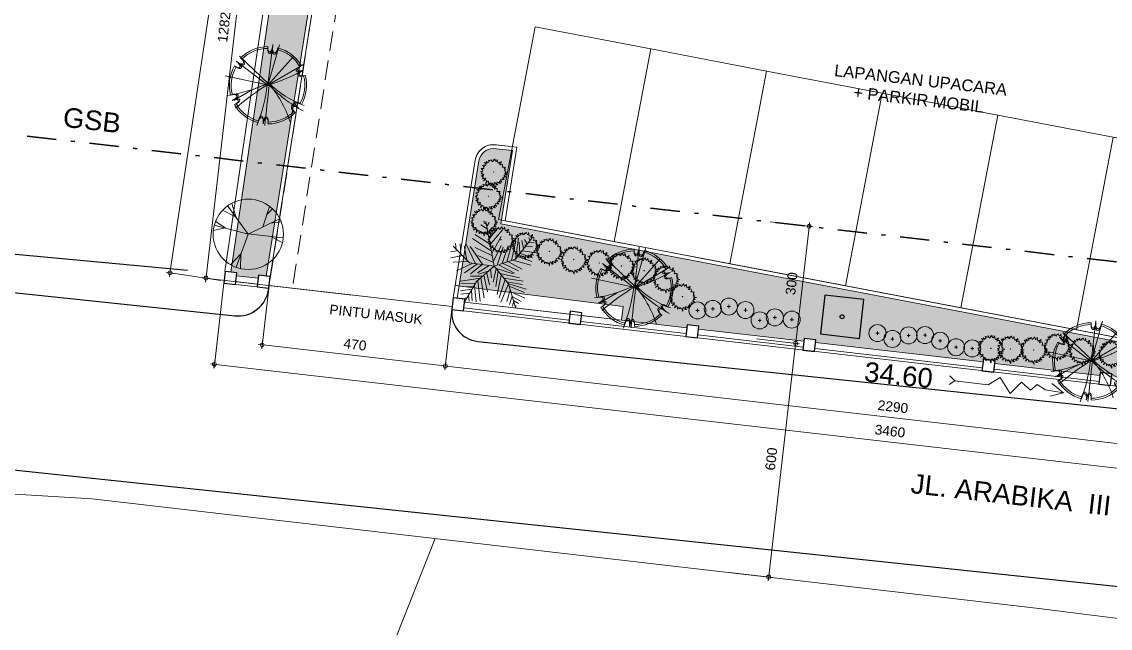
# Model space of a CAD drawing. Header units: millimetres. Extents: x -11 to 1625, y -267 to 195.
# Drawn here: x 1445.09 to 1472.83, y 111.53 to 126.99 of the extents above; entities that cross this region are included whole.
import ezdxf

# ---------------------------------------------------------------- set-up
doc = ezdxf.new("R2010")
doc.units = ezdxf.units.MM
doc.linetypes.add('DASHDOT', pattern=[1, 0.5, -0.25, 0, -0.25])
doc.linetypes.add('HIDDEN', pattern=[0.375, 0.25, -0.125])
for name, color, linetype, lineweight in [('batas jalan', 3, 'Continuous', 25), ('GSB', 1, 'DASHDOT', 35), ('KOLOM', 1, 'Continuous', 30), ('lan', 7, 'Continuous', 15), ('line', 11, 'Continuous', 5), ('not', 7, 'Continuous', 20), ('PAGAR', 4, 'Continuous', 18), ('POHON', 84, 'Continuous', 0), ('Trees', 62, 'Continuous', 18), ('u', 6, 'Continuous', 20)]:
    doc.layers.add(name, color=color, linetype=linetype, lineweight=lineweight)
doc.layers.add('REN.JALAN', color=6, linetype='Continuous')
doc.styles.add('ATTR', font='romans.shx', dxfattribs={"width": 0.8, "height": 1.735066})
doc.styles.get("Standard").update_dxf_attribs({"font": 'ARIALUNI.TTF'})
doc.dimstyles.new('SK100', dxfattribs={"dimtxt": 0.25, "dimasz": 0.1, "dimexe": 0.1, "dimexo": 0, "dimgap": 0.15, "dimtad": 1, "dimdec": 0, "dimlfac": 100, "dimzin": 12, "dimdsep": 46, "dimtxsty": 'Standard', "dimblk": 'BULAT', "dimcen": 0.1, "dimclrd": 256, "dimclre": 256, "dimclrt": 256, "dimadec": 0, "dimazin": 3, "dimtfac": 1, "dimtdec": 0, "dimtofl": 0, "dimtmove": 0, "dimatfit": 3, "dimldrblk": 'BULAT', "dimfxl": 0, "dimtolj": 1, "dimtzin": 0, "dimlwd": -1, "dimlwe": -1, "dimarcsym": 0})

# ---------------------------------------------------------------- blocks, each defined once
blk = doc.blocks.new('BULAT')
for p, q in [((-1, 0), (1, 0)), ((0, -1), (0, 1))]:
    blk.add_line(p, q)
blk.add_circle((0, 0), 0.5)
blk = doc.blocks.new('*D3380')
at = {"layer": 'Defpoints', "color": 0}
for p in [(1464.161, 121.892), (1463.816, 118.912), (1464.81, 118.797)]:
    blk.add_point(p, dxfattribs=at)
at = {"layer": 'u'}
for p, q in [((1464.161, 121.892), (1465.254, 121.766)), ((1465.143, 121.678), (1464.821, 118.896)), ((1463.816, 118.912), (1464.909, 118.786))]:
    blk.add_line(p, q, dxfattribs=at)
at = {"layer": 'u', "xscale": 0.1, "yscale": 0.1, "zscale": 0.1}
for p, rotation in [((1465.154, 121.777), 83.40635702926868), ((1464.81, 118.797), 263.4063570292687)]:
    blk.add_blockref('BULAT', p, dxfattribs=dict(at, rotation=rotation))
at = {"layer": 'u', "insert": (1464.706, 120.319), "char_height": 0.25, "attachment_point": 5, "rotation": 83.4064}
blk.add_mtext('\\A1;300', dxfattribs=at)
blk = doc.blocks.new('*D3381')
at = {"layer": 'Defpoints', "color": 0}
for p in [(1463.816, 118.912), (1463.127, 112.952), (1464.121, 112.837)]:
    blk.add_point(p, dxfattribs=at)
at = {"layer": 'u'}
for p, q in [((1463.816, 118.912), (1464.909, 118.786)), ((1464.798, 118.698), (1464.132, 112.936)), ((1463.127, 112.952), (1464.22, 112.825))]:
    blk.add_line(p, q, dxfattribs=at)
at = {"layer": 'u', "xscale": 0.1, "yscale": 0.1, "zscale": 0.1}
for p, rotation in [((1464.81, 118.797), 83.40635702926468), ((1464.121, 112.837), 263.4063570292647)]:
    blk.add_blockref('BULAT', p, dxfattribs=dict(at, rotation=rotation))
at = {"layer": 'u', "insert": (1464.189, 115.849), "char_height": 0.25, "attachment_point": 5, "rotation": 83.4064}
blk.add_mtext('\\A1;600', dxfattribs=at)
blk = doc.blocks.new('*D3384')
at = {"layer": 'Defpoints', "color": 0}
for p in [(1464.161, 121.892), (1463.816, 118.912), (1464.81, 118.797)]:
    blk.add_point(p, dxfattribs=at)
at = {"layer": 'u'}
for p, q in [((1464.161, 121.892), (1465.254, 121.766)), ((1465.143, 121.678), (1464.821, 118.896)), ((1463.816, 118.912), (1464.909, 118.786))]:
    blk.add_line(p, q, dxfattribs=at)
at = {"layer": 'u', "xscale": 0.1, "yscale": 0.1, "zscale": 0.1}
for p, rotation in [((1465.154, 121.777), 83.40635702926868), ((1464.81, 118.797), 263.4063570292687)]:
    blk.add_blockref('BULAT', p, dxfattribs=dict(at, rotation=rotation))
at = {"layer": 'u', "insert": (1464.706, 120.319), "char_height": 0.25, "attachment_point": 5, "rotation": 83.4064}
blk.add_mtext('\\A1;300', dxfattribs=at)
blk = doc.blocks.new('POH1')
for p, q in [((0.05, -0.21), (0.81, 6.36)), ((0.05, -0.21), (1.89, 6.3)), ((0.02, -0.21), (-5.08, 3.7)), ((0.13, 0.02), (-4.57, 4.49)), ((0.05, -0.21), (4.16, 4.43)), ((0.05, -0.21), (5.8, 3.13)), ((-0.06, -0.14), (-6.86, 1.32))]:
    blk.add_line(p, q)
for centre, radius, start, end in [((0.05, -0.21), 6.25, 90, 135.0227), ((0.05, -0.21), 5.96, 90, 135.0227), ((0.05, -0.21), 5.96, 82.7502, 83.2278), ((0.05, -0.21), 6.25, 82.7502, 83.2278), ((0.05, -0.21), 5.96, 30, 75.0227), ((0.05, -0.21), 6.25, 30, 75.0227), ((0.05, -0.21), 6.25, 142.7502, 143.2278), ((0.05, -0.21), 6.25, 150, 195.0227), ((0.05, -0.21), 5.96, 150, 195.0227), ((0.05, -0.21), 5.96, 142.7502, 143.2278), ((-7.08, 24.06), 25.29, 286.3556, 299.2634), ((0.05, -0.21), 5.96, 22.7502, 23.2278), ((0.05, -0.21), 6.25, 22.7502, 23.2278), ((-10.04, 21.28), 23.43, 278.8909, 295.051), ((5.31, -17.57), 18.35, 106.8033, 125.7765), ((-13.31, -11.55), 17.78, 17.8032, 41.5209), ((11.41, 11.39), 15.87, 224.9427, 249.6513), ((0.05, -0.21), 5.96, 330, 15.0227), ((0.05, -0.21), 6.25, 330, 15.0227), ((17.96, -30.23), 35.05, 120.5334, 131.3202), ((-25.72, 2.83), 25.82, 338.2739, 353.6202), ((297.19, -37.09), 299.21, 172.9262, 174.1748), ((17.56, 17.05), 24.47, 224.1559, 241.0585), ((0.05, -0.21), 6.25, 202.7502, 203.2278), ((0.05, -0.21), 5.96, 202.7502, 203.2278), ((0.05, -0.21), 6.25, 210, 255.0227), ((0.05, -0.21), 5.96, 210, 255.0227), ((0.05, -0.21), 5.96, 270, 315.0227), ((0.05, -0.21), 6.25, 270, 315.0227), ((0.05, -0.21), 5.96, 322.7502, 323.2278), ((0.05, -0.21), 6.25, 322.7502, 323.2278), ((0.05, -0.21), 6.25, 262.7502, 263.2278), ((0.05, -0.21), 5.96, 262.7502, 263.2278)]:
    blk.add_arc(centre, radius, start, end)
for centre, major_axis, ratio, start_param, end_param in [((0.41, 5.99), (-0.115, -0.809), 0.450725, 4.712389, 7.927948), ((0.39, 5.7), (-0.109, -0.771), 0.450725, 4.712389, 7.927948), ((1.19, 5.58), (-0.14, -0.794), 0.498328, 4.647864, 7.899063), ((1.24, 5.87), (-0.147, -0.833), 0.498328, 4.647864, 7.899063), ((-5.14, 3.21), (0.643, -0.504), 0.450725, 4.712389, 7.927948), ((-4.62, 3.86), (0.648, -0.544), 0.498328, 4.647864, 7.899063), ((-4.4, 3.67), (0.618, -0.518), 0.498328, 4.647864, 7.899063), ((-4.89, 3.05), (0.613, -0.48), 0.450725, 4.712389, 7.927948), ((5.34, 2.45), (-0.723, -0.291), 0.450725, 4.712389, 7.927948), ((5.6, 2.58), (-0.758, -0.305), 0.450725, 4.712389, 7.927948), ((5.63, 1.7), (-0.758, -0.276), 0.498328, 4.647864, 7.899063), ((5.9, 1.8), (-0.795, -0.29), 0.498328, 4.647864, 7.899063), ((-5.81, -2.21), (0.795, 0.29), 0.498328, 4.647864, 7.899063), ((-5.53, -2.11), (0.758, 0.276), 0.498328, 4.647864, 7.899063), ((-5.5, -2.99), (0.758, 0.305), 0.450725, 4.712389, 7.927948), ((-5.24, -2.86), (0.723, 0.291), 0.450725, 4.712389, 7.927948), ((4.49, -4.09), (-0.618, 0.518), 0.498328, 4.647864, 7.899063), ((4.99, -3.46), (-0.613, 0.48), 0.450725, 4.712389, 7.927948), ((5.23, -3.62), (-0.643, 0.504), 0.450725, 4.712389, 7.927948), ((-1.09, -5.99), (0.14, 0.794), 0.498328, 4.647864, 7.899063), ((4.71, -4.28), (-0.648, 0.544), 0.498328, 4.647864, 7.899063), ((-1.15, -6.28), (0.147, 0.833), 0.498328, 4.647864, 7.899063), ((-0.32, -6.4), (0.115, 0.809), 0.450725, 4.712389, 7.927948), ((-0.3, -6.11), (0.109, 0.771), 0.450725, 4.712389, 7.927948)]:
    blk.add_ellipse(centre, major_axis=major_axis, ratio=ratio, start_param=start_param, end_param=end_param)
blk.add_point((0.05, -0.21))
blk.add_point((0.05, -0.21))
blk = doc.blocks.new('Deciduous Tree 13 PV')
at = {"layer": 'POHON'}
for p, q in [((-0.271, 0.374), (-0.538, 0.509)), ((0.001, 0.001), (-0.438, 0.6)), ((-0.266, 0.38), (-0.347, 0.655)), ((0.311, 0.16), (0.454, 0.594)), ((0.401, 0.429), (0.511, 0.539)), ((-0.495, 0.136), (-0.695, 0.276)), ((0.001, 0.001), (0.664, 0.332)), ((0.473, 0.234), (0.697, 0.264)), ((-0.49, 0.136), (-0.748, 0.081)), ((0.001, 0.001), (-0.724, 0.197)), ((0, 0), (-0.261, -0.702)), ((0.001, 0.008), (0.74, -0.078)), ((0.478, -0.047), (0.721, -0.176)), ((-0.161, -0.414), (-0.376, -0.653)), ((-0.156, -0.414), (-0.166, -0.726))]:
    blk.add_line(p, q, dxfattribs=at)
blk.add_circle((0, 0), 0.75, dxfattribs=at)
at = {"layer": 'POHON', "style": 'ATTR', "width": 0.8, "flags": 9}
blk.add_attdef('ESTCODE', (0.001, 0.001), '', height=0.000003, rotation=180, dxfattribs=at)
blk = doc.blocks.new('*D3393')
at = {"layer": 'Defpoints', "color": 0}
for p in [(1451.389, 120.273), (1456.058, 119.733), (1455.882, 118.218)]:
    blk.add_point(p, dxfattribs=at)
at = {"layer": 'u'}
for p, q in [((1451.389, 120.273), (1451.202, 118.659)), ((1456.058, 119.733), (1455.871, 118.119)), ((1451.313, 118.747), (1455.783, 118.23))]:
    blk.add_line(p, q, dxfattribs=at)
at = {"layer": 'u', "xscale": 0.1, "yscale": 0.1, "zscale": 0.1}
for p, rotation in [((1451.213, 118.758), 173.4063570292654), ((1455.882, 118.218), 353.4063570292655)]:
    blk.add_blockref('BULAT', p, dxfattribs=dict(at, rotation=rotation))
at = {"layer": 'u', "insert": (1453.58, 118.764), "char_height": 0.25, "attachment_point": 5, "rotation": 353.4064}
blk.add_mtext('\\A1;470', dxfattribs=at)
blk = doc.blocks.new('*D3394')
at = {"layer": 'Defpoints', "color": 0}
for p in [(1456.058, 119.733), (1478.809, 117.103), (1478.634, 115.589)]:
    blk.add_point(p, dxfattribs=at)
at = {"layer": 'u'}
for p, q in [((1456.058, 119.733), (1455.871, 118.119)), ((1455.982, 118.207), (1478.534, 115.6)), ((1478.809, 117.103), (1478.622, 115.489))]:
    blk.add_line(p, q, dxfattribs=at)
at = {"layer": 'u', "xscale": 0.1, "yscale": 0.1, "zscale": 0.1}
for p, rotation in [((1455.882, 118.218), 173.4063570292611), ((1478.634, 115.589), 353.4063570292611)]:
    blk.add_blockref('BULAT', p, dxfattribs=dict(at, rotation=rotation))
at = {"layer": 'u', "insert": (1467.29, 117.179), "char_height": 0.25, "attachment_point": 5, "rotation": 353.4064}
blk.add_mtext('\\A1;2290', dxfattribs=at)
blk = doc.blocks.new('*D3388')
at = {"layer": 'Defpoints', "color": 0}
for p in [(1450.235, 120.328), (1484.608, 116.362), (1484.37, 114.298)]:
    blk.add_point(p, dxfattribs=at)
at = {"layer": 'u'}
for p, q in [((1450.235, 120.328), (1449.986, 118.164)), ((1450.097, 118.252), (1484.27, 114.31)), ((1484.608, 116.362), (1484.358, 114.199))]:
    blk.add_line(p, q, dxfattribs=at)
at = {"layer": 'u', "xscale": 0.1, "yscale": 0.1, "zscale": 0.1}
for p, rotation in [((1449.997, 118.264), 173.4190750474977), ((1484.37, 114.298), 353.4190750474976)]:
    blk.add_blockref('BULAT', p, dxfattribs=dict(at, rotation=rotation))
at = {"layer": 'u', "insert": (1467.215, 116.557), "char_height": 0.25, "attachment_point": 5, "rotation": 353.4191}
blk.add_mtext('\\A1;3460', dxfattribs=at)
blk = doc.blocks.new('*D3378')
at = {"layer": 'Defpoints', "color": 0}
for p in [(1453.222, 149.671), (1454.521, 149.477), (1450.163, 120.399)]:
    blk.add_point(p, dxfattribs=at)
at = {"layer": 'u'}
for p, q in [((1448.879, 120.693), (1453.207, 149.572)), ((1454.521, 149.477), (1453.123, 149.686)), ((1450.163, 120.399), (1448.765, 120.609))]:
    blk.add_line(p, q, dxfattribs=at)
at = {"layer": 'u', "xscale": 0.1, "yscale": 0.1, "zscale": 0.1}
for p, rotation in [((1453.222, 149.671), 81.47708135882777), ((1448.864, 120.594), 261.4770813588278)]:
    blk.add_blockref('BULAT', p, dxfattribs=dict(at, rotation=rotation))
at = {"layer": 'u', "insert": (1450.768, 135.174), "char_height": 0.25, "attachment_point": 5, "rotation": 81.4771}
blk.add_mtext('\\A1;2940', dxfattribs=at)
blk = doc.blocks.new('*D3392')
at = {"layer": 'Defpoints', "color": 0}
for p in [(1454.979, 132.761), (1449.783, 120.459), (1453.507, 120.028)]:
    blk.add_point(p, dxfattribs=at)
at = {"layer": 'u'}
for p, q in [((1454.979, 132.761), (1451.155, 133.203)), ((1451.243, 133.092), (1449.794, 120.558)), ((1453.507, 120.028), (1449.683, 120.47))]:
    blk.add_line(p, q, dxfattribs=at)
at = {"layer": 'u', "xscale": 0.1, "yscale": 0.1, "zscale": 0.1}
for p, rotation in [((1451.255, 133.192), 83.40635702926588), ((1449.783, 120.459), 263.4063570292658)]:
    blk.add_blockref('BULAT', p, dxfattribs=dict(at, rotation=rotation))
at = {"layer": 'u', "insert": (1450.243, 126.857), "char_height": 0.25, "attachment_point": 5, "rotation": 83.4064}
blk.add_mtext('\\A1;1282', dxfattribs=at)
blk = doc.blocks.new('pohon6')
for points in [[(0, 0.266), (-0.013, 0.247), (-0.018, 0.232), (-0.023, 0.211), (-0.027, 0.202), (-0.049, 0.223), (-0.082, 0.23), (-0.092, 0.208), (-0.089, 0.191), (-0.091, 0.174), (-0.114, 0.189), (-0.122, 0.217), (-0.146, 0.23), (-0.134, 0.208), (-0.137, 0.189), (-0.132, 0.168), (-0.147, 0.155), (-0.179, 0.161), (-0.216, 0.168), (-0.206, 0.161), (-0.186, 0.14), (-0.186, 0.125), (-0.204, 0.12), (-0.245, 0.12), (-0.22, 0.097), (-0.24, 0.092), (-0.203, 0.064), (-0.226, 0.049), (-0.263, 0.049), (-0.245, 0.039), (-0.236, 0.024), (-0.251, 0.015), (-0.266, -0.006), (-0.268, -0.021), (-0.26, -0.015), (-0.24, -0.006), (-0.226, -0.019), (-0.233, -0.045), (-0.26, -0.067), (-0.216, -0.058), (-0.256, -0.107), (-0.213, -0.092), (-0.191, -0.099), (-0.189, -0.114), (-0.208, -0.138), (-0.189, -0.133), (-0.213, -0.174), (-0.169, -0.14), (-0.179, -0.159), (-0.142, -0.163), (-0.147, -0.191), (-0.156, -0.217), (-0.126, -0.198), (-0.104, -0.204), (-0.097, -0.228), (-0.096, -0.254), (-0.084, -0.23), (-0.069, -0.228), (-0.055, -0.258), (-0.049, -0.241), (-0.03, -0.217), (-0.03, -0.234), (-0.022, -0.213), (-0.008, -0.271), (-0.005, -0.226), (0.02, -0.26), (0.023, -0.239), (0.044, -0.249), (0.054, -0.266), (0.057, -0.211), (0.065, -0.196), (0.077, -0.208), (0.085, -0.232), (0.101, -0.266), (0.096, -0.217), (0.104, -0.204), (0.131, -0.211), (0.154, -0.23), (0.163, -0.236), (0.146, -0.204), (0.141, -0.183), (0.154, -0.172), (0.193, -0.178), (0.21, -0.185), (0.189, -0.159), (0.189, -0.148), (0.204, -0.138), (0.221, -0.144), (0.206, -0.116), (0.245, -0.099), (0.266, -0.101), (0.292, -0.097), (0.263, -0.088), (0.238, -0.08), (0.228, -0.069), (0.218, -0.054), (0.226, -0.045), (0.255, -0.043), (0.278, -0.032), (0.283, -0.013)], [(0.285, -0.013), (0.261, -0.024), (0.248, -0.019), (0.228, -0.011), (0.23, 0.004), (0.243, 0.017), (0.263, 0.026), (0.277, 0.049), (0.256, 0.045), (0.24, 0.045), (0.225, 0.049), (0.236, 0.069), (0.255, 0.08), (0.266, 0.086), (0.246, 0.086), (0.225, 0.077), (0.204, 0.084), (0.203, 0.099), (0.218, 0.12), (0.23, 0.153), (0.218, 0.148), (0.194, 0.133), (0.181, 0.142), (0.183, 0.165), (0.193, 0.187), (0.189, 0.206), (0.176, 0.193), (0.159, 0.178), (0.147, 0.185), (0.149, 0.202), (0.156, 0.232), (0.137, 0.217), (0.117, 0.206), (0.124, 0.223), (0.126, 0.269), (0.109, 0.239), (0.082, 0.223), (0.079, 0.254), (0.057, 0.223), (0.032, 0.254), (0.023, 0.234), (0, 0.266)]]:
    blk.add_lwpolyline(points)
blk.add_lwpolyline([(0.002, 0.009), (0, 0), (0.008, 0.002), (0.01, 0.006)], close=True)
blk = doc.blocks.new('PUCUK MERAH')
at = {"layer": 'Trees', "color": 3}
for points in [[(0, 0), (0.149, 0), (-0.137, 0)], [(0, 0.134), (0, -0.134)]]:
    blk.add_lwpolyline(points, dxfattribs=at)
blk.add_circle((0.006, 0), 0.725, dxfattribs=at)
blk = doc.blocks.new('Tree Palm')
at = {"layer": 'POHON'}
for p, q in [((-0.10186, 0.5364), (-0.13084, 0.55962)), ((0, 0), (-0.105, 0.57)), ((-0.09099, 0.51782), (-0.06563, 0.55962)), ((-0.07288, 0.39707), (-0.21778, 0.46673)), ((-0.08737, 0.47138), (-0.17069, 0.52711)), ((-0.0765, 0.43423), (-0.02578, 0.4946)), ((-0.05839, 0.35992), (0.04667, 0.48067)), ((-0.05114, 0.27632), (0.10463, 0.46673)), ((-0.48585, 0.21131), (-0.49309, 0.29026)), ((-0.43513, 0.28561), (-0.42427, 0.15558)), ((-0.35544, 0.28097), (-0.24314, 0.03947)), ((-0.03665, 0.19273), (-0.27574, 0.35527)), ((-0.05114, 0.28097), (-0.24676, 0.40636)), ((-0.02941, 0.16486), (0.08652, 0.3785)), ((0.16259, 0.05805), (0.23142, 0.31348)), ((0.22055, 0.07198), (0.27489, 0.32277)), ((0.27, 0.09), (0.48, 0.36)), ((0.27127, 0.09056), (0.31112, 0.35992)), ((0.31836, 0.30883), (0.32561, 0.16486)), ((0.35096, 0.32741), (0.3727, 0.22524)), ((0.38719, 0.34134), (0.41979, 0.28561)), ((0.43791, 0.29954), (0.51036, 0.30883)), ((0.44153, 0.36456), (0.45239, 0.32741)), ((-0.47498, 0.19737), (-0.5583, 0.18344)), ((-0.315, 0.045), (-0.525, 0.255)), ((-0.38442, 0.26239), (-0.34819, 0.07663)), ((-0.14533, 0.0209), (-0.30834, 0.2531)), ((-0.24314, 0.23917), (-0.02941, 0.137)), ((-0.01129, 0.06734), (0.09014, 0.26704)), ((0.03942, 0.01625), (0.11187, 0.24381)), ((0.10101, 0.03483), (0.17708, 0.26239)), ((0.33285, 0.16486), (0.48862, 0.10913)), ((0.36183, 0.19737), (0.48137, 0.1788)), ((0.4053, 0.25775), (0.48862, 0.24846)), ((-0.40615, 0.137), (-0.55105, 0.10913)), ((-0.3337, 0.06269), (-0.52207, 0.0534)), ((-0.28299, 0.03483), (-0.4786, -0.05805)), ((-0.21416, 0.03018), (-0.38079, -0.08128)), ((0, 0), (-0.315, 0.045)), ((-0.15982, 0.0209), (-0.3011, -0.09521)), ((0, 0), (-0.225, -0.195)), ((-0.06563, 0.01161), (-0.21416, -0.08128)), ((-0.20691, 0.137), (-0.01129, 0.04876)), ((0, 0), (0.27, 0.09)), ((0, 0), (0.18, -0.225)), ((0.06478, 0.01625), (0.2604, -0.08592)), ((0.11187, 0.03483), (0.30749, -0.05805)), ((0.1807, 0.05805), (0.35096, -0.03483)), ((0.24229, 0.07663), (0.46688, 0.01625)), ((0.29662, 0.12307), (0.48137, 0.06269)), ((-0.15257, -0.12772), (-0.3011, -0.12772)), ((-0.06563, -0.05805), (-0.19967, -0.09985)), ((-0.13446, -0.11378), (-0.08737, -0.32741)), ((-0.09461, -0.08592), (-0.06201, -0.23453)), ((-0.04752, -0.03483), (-0.03665, -0.14629)), ((0.02493, -0.03019), (-0.01491, -0.20202)), ((0.01769, -0.02555), (0.24229, -0.09521)), ((0.05029, -0.0627), (0.02131, -0.25775)), ((0.09014, -0.11378), (0.0358, -0.35992)), ((0.07565, -0.09056), (0.32198, -0.14629)), ((-0.17431, -0.15094), (-0.42789, -0.18809)), ((-0.24314, -0.21596), (-0.42427, -0.2206)), ((-0.26849, -0.2624), (-0.40253, -0.25775)), ((-0.225, -0.195), (-0.375, -0.45)), ((-0.25038, -0.23918), (-0.22865, -0.45281)), ((-0.20691, -0.18345), (-0.17793, -0.44352)), ((-0.17069, -0.15094), (-0.12721, -0.40172)), ((0.14085, -0.16951), (0.06478, -0.40172)), ((0.1807, -0.22524), (0.08289, -0.45745)), ((0.12274, -0.15094), (0.36907, -0.18809)), ((0.16259, -0.19738), (0.36183, -0.22989)), ((0.18, -0.225), (0.27, -0.525)), ((0.18433, -0.22524), (0.4053, -0.29026)), ((0.19157, -0.25311), (0.38719, -0.33206)), ((-0.28299, -0.29026), (-0.42789, -0.31348)), ((-0.30834, -0.34135), (-0.42427, -0.35528)), ((-0.34457, -0.39708), (-0.40978, -0.42494)), ((-0.32646, -0.36921), (-0.31921, -0.44352)), ((-0.29023, -0.30884), (-0.27936, -0.43887)), ((0.20244, -0.30419), (0.15897, -0.44816)), ((0.2278, -0.3785), (0.19519, -0.48532)), ((0.21331, -0.32741), (0.39081, -0.40636)), ((0.2278, -0.38314), (0.34372, -0.44816)), ((0.24591, -0.45745), (0.23142, -0.50854)), ((0.24591, -0.43423), (0.30749, -0.47603)), ((0.26764, -0.49925), (0.28213, -0.50854))]:
    blk.add_line(p, q, dxfattribs=at)
at = {"layer": 'POHON', "style": 'ATTR', "width": 0.8, "flags": 9}
blk.add_attdef('ESTCODE', (0, 0), '', height=0.00000274, dxfattribs=at)

msp = doc.modelspace()

# ---------------------------------------------------------------- hatches: boundary and pattern name
at = {"layer": 'POHON'}
h = msp.add_hatch(dxfattribs=at)
h.set_pattern_fill('GRASS', color=91, scale=0.01, style=0)
h.set_pattern_definition([(90, (1450.41415, 116.6156), (-0.179605, 0.179605), [0.047625, -0.311585]), (45, (1450.41415, 116.6156), (-0.1796051, 0.1796051), [0.047625, -0.206375]), (135, (1450.41415, 116.6156), (-0.1796051, -0.1796051), [0.047625, -0.206375])])
h.paths.add_polyline_path([(1479.3075624, 127.2036166), (1485.3701757, 126.0466375), (1483.6009731, 116.7759511), (1483.8014868, 116.7527734), (1483.7928748, 116.6782695), (1484.3350637, 116.615597), (1484.3442285, 116.6948837), (1484.5140305, 116.675256), (1489.5792637, 143.5927092), (1489.4249642, 143.6225367), (1489.4377476, 143.6886657), (1486.6494427, 144.1397875), (1486.6374642, 144.0657502), (1486.3413152, 144.1136644), (1486.3532937, 144.1877016), (1483.6879527, 144.618929), (1483.6759741, 144.5448918), (1483.3798251, 144.5928059), (1483.3918037, 144.6668432), (1480.7264626, 145.0980706), (1480.7144841, 145.0240333), (1480.4183351, 145.0719475), (1480.4303136, 145.1459847), (1477.7649725, 145.5772121), (1477.752994, 145.5031749), (1477.456845, 145.551089), (1477.4688235, 145.6251263), (1474.8034825, 146.0563537), (1474.7915039, 145.9823164), (1474.4953549, 146.0302306), (1474.5073335, 146.1042678), (1471.8419924, 146.5354952), (1471.8300139, 146.4614579), (1471.5338649, 146.5093721), (1471.5458434, 146.5834094), (1468.8805024, 147.0146367), (1468.8685238, 146.9405995), (1468.5723748, 146.9885136), (1468.5843534, 147.0625509), (1465.9190123, 147.4937783), (1465.9070338, 147.419741), (1465.6108848, 147.4676552), (1465.6228633, 147.5416924), (1462.9575222, 147.9729198), (1462.9455437, 147.8988826), (1462.6493947, 147.9467967), (1462.6613732, 148.020834), (1459.9960322, 148.4520614), (1459.9840536, 148.3780241), (1459.6879046, 148.4259383), (1459.6998832, 148.4999755), (1457.0345421, 148.9312029), (1457.0225636, 148.8571657), (1456.7264146, 148.9050798), (1456.7383931, 148.9791171), (1454.795185, 149.2935101), (1454.7827846, 149.2168655), (1454.637778, 149.2403262), (1450.4141456, 120.609181), (1450.5678353, 120.5914358), (1450.5595502, 120.5197597), (1451.1078029, 120.4563864), (1451.1164149, 120.5308903), (1451.315092, 120.5079249), (1453.0343351, 131.297867), (1453.1235619, 131.2848192), (1455.4052956, 145.6041659), (1481.5751362, 141.4341008)])
h.paths.add_polyline_path([(1467.0156648, 146.2856376), (1466.7009429, 144.3105553), (1469.6635664, 143.8384724), (1469.9782883, 145.8135547)], flags=16)
h.paths.add_polyline_path([(1474.915994, 145.02675), (1474.6012721, 143.0516677), (1477.5638956, 142.5795849), (1477.8786175, 144.5546672)], flags=16)
h.paths.add_polyline_path([(1479.5906737, 128.9613199), (1479.3117518, 127.2109051), (1482.2743752, 126.7388223), (1482.5543458, 128.4958174)], flags=16)
h = msp.add_hatch(dxfattribs=at)
h.set_pattern_fill('GRASS', color=91, scale=0.01, style=0)
h.set_pattern_definition([(90, (1456.18067, 117.28685), (-0.179605, 0.179605), [0.047625, -0.311585]), (45, (1456.18067, 117.28685), (-0.179605, 0.179605), [0.047625, -0.206375]), (135, (1456.18067, 117.28685), (-0.179605, -0.179605), [0.047625, -0.206375])])
h.paths.add_polyline_path([(1457.296929, 121.8400242), (1457.59484, 123.7096069), (1457.1007832, 123.7641518, 0.3647763378), (1456.7393283, 123.4514393), (1456.2301291, 120.2558869), (1460.4126644, 119.7373589), (1460.3719953, 119.3855244), (1462.0350435, 119.1932901), (1462.0436555, 119.267794), (1462.3416712, 119.2333459), (1462.3330592, 119.158842), (1465.0152001, 118.8488093), (1465.0238121, 118.9233132), (1465.3218277, 118.8888651), (1465.3132157, 118.8143612), (1469.5847734, 118.3206054), (1469.5933854, 118.3951093), (1469.8914011, 118.3606612), (1469.8827891, 118.2861573), (1472.5649299, 117.9761246), (1472.573542, 118.0506285), (1472.8715576, 118.0161804), (1472.8629456, 117.9416765), (1474.0733924, 117.8017591), (1474.1227547, 118.2287999), (1478.4067297, 117.7336088), (1478.7907875, 117.6892149), (1479.2678399, 120.817761, 0.4248675146), (1478.9435472, 121.2424061), (1478.5851521, 121.2838335), (1477.9395069, 117.9006287)])

# ---------------------------------------------------------------- linework, layer by layer
at = {"layer": 'batas jalan'}
for p, q in [((1433.4904549, 121.2901329), (1450.5145119, 119.4979004)), ((1451.3790658, 120.1904965), (1451.3799825, 120.1984266)), ((1456.7068497, 118.8459929), (1478.2438848, 116.5786499)), ((1456.7068497, 118.8459929), (1478.2438848, 116.5786499)), ((1425.1001376, 117.6485676), (1478.9781261, 111.9764833))]:
    msp.add_line(p, q, dxfattribs=at)
for centre, radius, start, end in [((1450.5969437, 120.2809032), 0.78733, 263.99023981, 353.40635703), ((1456.7842627, 119.581323), 0.7393937, 173.99027013, 263.99023981)]:
    msp.add_arc(centre, radius, start, end, dxfattribs=at)
at = {"layer": 'GSB', "ltscale": 1.5}
msp.add_line((1492.0571915, 118.6674608), (1445.2277307, 124.080549), dxfattribs=at)
at = {"layer": 'KOLOM'}
for p, q in [((1465.5544279, 120.0277249), (1465.439601, 119.0343393)), ((1465.5544279, 120.0277249), (1465.439601, 119.0343393)), ((1466.5478134, 119.9128979), (1465.5544279, 120.0277249)), ((1466.5478134, 119.9128979), (1465.5544279, 120.0277249)), ((1466.4329865, 118.9195124), (1466.5478134, 119.9128979)), ((1466.4329865, 118.9195124), (1466.5478134, 119.9128979)), ((1465.439601, 119.0343393), (1466.4329865, 118.9195124)), ((1465.439601, 119.0343393), (1466.4329865, 118.9195124))]:
    msp.add_line(p, q, dxfattribs=at)
for points in [[(1450.2353716, 120.3278682), (1450.5333873, 120.2934202), (1450.5678353, 120.5914358), (1450.2698197, 120.6258839)], [(1451.0819668, 120.2328746), (1451.3799825, 120.1984266), (1451.4144306, 120.4964422), (1451.1164149, 120.5308903)], [(1456.0488944, 119.65874), (1456.34691, 119.6242919), (1456.3813581, 119.9223075), (1456.0833425, 119.9567556)], [(1459.0290509, 119.3142592), (1459.3270666, 119.2798111), (1459.3615147, 119.5778267), (1459.063499, 119.6122748)], [(1459.0290509, 119.3142592), (1459.3270666, 119.2798111), (1459.3615147, 119.5778267), (1459.063499, 119.6122748)], [(1462.0092075, 118.9697784), (1462.3072231, 118.9353303), (1462.3416712, 119.2333459), (1462.0436555, 119.267794)], [(1462.0092075, 118.9697784), (1462.3072231, 118.9353303), (1462.3416712, 119.2333459), (1462.0436555, 119.267794)], [(1464.989364, 118.6252976), (1465.2873796, 118.5908495), (1465.3218277, 118.8888651), (1465.0238121, 118.9233132)], [(1464.989364, 118.6252976), (1465.2873796, 118.5908495), (1465.3218277, 118.8888651), (1465.0238121, 118.9233132)], [(1469.5589374, 118.0970937), (1469.856953, 118.0626456), (1469.8914011, 118.3606612), (1469.5933854, 118.3951093)], [(1469.5589374, 118.0970937), (1469.856953, 118.0626456), (1469.8914011, 118.3606612), (1469.5933854, 118.3951093)], [(1472.5390939, 117.7526129), (1472.8371095, 117.7181648), (1472.8715576, 118.0161804), (1472.573542, 118.0506285)], [(1472.5390939, 117.7526129), (1472.8371095, 117.7181648), (1472.8715576, 118.0161804), (1472.573542, 118.0506285)]]:
    msp.add_lwpolyline(points, close=True, dxfattribs=at)
msp.add_circle((1465.9937072, 119.4736186), 0.05, dxfattribs=at)
msp.add_circle((1465.9937072, 119.4736186), 0.05, dxfattribs=at)
at = {"layer": 'lan', "linetype": 'HIDDEN', "ltscale": 2}
for p, q in [((1453.1235619, 131.2848192), (1451.3885945, 120.2729305)), ((1453.7162507, 131.1914387), (1451.9812834, 120.17955))]:
    msp.add_line(p, q, dxfattribs=at)
at = {"layer": 'lan'}
for p, q in [((1450.5333873, 120.2934202), (1451.0819668, 120.2328746)), ((1456.34691, 119.6242919), (1478.5020955, 117.0633405)), ((1456.34691, 119.6242919), (1478.5020955, 117.0633405))]:
    msp.add_line(p, q, dxfattribs=at)
at = {"layer": 'line'}
for p, q in [((1468.7412189, 117.9704381), (1468.8703574, 117.8432937)), ((1468.7412189, 117.9704381), (1468.8703574, 117.8432937)), ((1469.716266, 117.740126), (1470.0256281, 117.9214621)), ((1469.716266, 117.740126), (1470.0256281, 117.9214621)), ((1470.0256281, 117.9214621), (1470.2800883, 117.5194686)), ((1470.0256281, 117.9214621), (1470.2800883, 117.5194686)), ((1468.8703574, 117.8432937), (1468.7218966, 117.7430371)), ((1468.8703574, 117.8432937), (1468.7218966, 117.7430371)), ((1468.8703574, 117.8432937), (1469.716266, 117.740126)), ((1468.8703574, 117.8432937), (1469.716266, 117.740126)), ((1470.2800883, 117.5194686), (1470.5674966, 117.809006)), ((1470.2800883, 117.5194686), (1470.5674966, 117.809006)), ((1470.5674966, 117.809006), (1470.797998, 117.5994433)), ((1470.5674966, 117.809006), (1470.797998, 117.5994433)), ((1470.797998, 117.5994433), (1470.9624123, 117.7505913)), ((1470.797998, 117.5994433), (1470.9624123, 117.7505913)), ((1470.797998, 117.5994433), (1470.9624123, 117.7505913)), ((1470.797998, 117.5994433), (1470.9624123, 117.7505913)), ((1470.9624123, 117.7505913), (1471.1742769, 117.6104131)), ((1470.9624123, 117.7505913), (1471.1742769, 117.6104131)), ((1470.9624123, 117.7505913), (1471.1742769, 117.6104131)), ((1470.9624123, 117.7505913), (1471.1742769, 117.6104131)), ((1471.3383826, 117.7755257), (1471.6323921, 117.5381245)), ((1471.3383826, 117.7755257), (1471.6323921, 117.5381245)), ((1471.3383826, 117.7755257), (1471.6323921, 117.5381245)), ((1471.3383826, 117.7755257), (1471.6323921, 117.5381245)), ((1471.1742769, 117.6104131), (1471.6323921, 117.5381245)), ((1471.1742769, 117.6104131), (1471.6323921, 117.5381245)), ((1471.1742769, 117.6104131), (1471.6323921, 117.5381245)), ((1471.1742769, 117.6104131), (1471.6323921, 117.5381245)), ((1471.6323921, 117.5381245), (1471.3005774, 117.4492522)), ((1471.6323921, 117.5381245), (1471.3005774, 117.4492522)), ((1471.6323921, 117.5381245), (1471.3005774, 117.4492522)), ((1471.6323921, 117.5381245), (1471.3005774, 117.4492522)), ((1446.8775261, 114.8299199), (1428.1692556, 115.9906567)), ((1470.9367397, 112.048879), (1446.8775261, 114.8299199)), ((1455.6224803, 113.8190774), (1446.9529573, 92)), ((1524.714162, 105.1357971), (1470.9367397, 112.048879))]:
    msp.add_line(p, q, dxfattribs=at)
at = {"layer": 'PAGAR'}
for p, q in [((1454.4772188, 149.179752), (1450.2651377, 120.6264051)), ((1454.6253599, 149.1561462), (1450.4141456, 120.609181)), ((1451.1078029, 120.4563864), (1450.5595502, 120.5197597)), ((1451.0905788, 120.3073785), (1450.5421238, 120.3690011)), ((1456.0575064, 119.7332439), (1451.3885945, 120.2729305)), ((1459.054887, 119.5377709), (1456.3727461, 119.8478036)), ((1459.054887, 119.5377709), (1456.3727461, 119.8478036)), ((1459.0376629, 119.3887631), (1456.3555221, 119.6987958)), ((1459.0376629, 119.3887631), (1456.3555221, 119.6987958)), ((1462.0178195, 119.0442823), (1459.3356786, 119.354315)), ((1462.0178195, 119.0442823), (1459.3356786, 119.354315)), ((1462.0350435, 119.1932901), (1459.3529026, 119.5033228)), ((1462.0350435, 119.1932901), (1459.3529026, 119.5033228)), ((1464.997976, 118.6998015), (1462.3158351, 119.0098342)), ((1464.997976, 118.6998015), (1462.3158351, 119.0098342)), ((1465.0152001, 118.8488093), (1462.3330592, 119.158842)), ((1465.0152001, 118.8488093), (1462.3330592, 119.158842)), ((1469.5847734, 118.3206054), (1465.3132157, 118.8143612)), ((1469.5847734, 118.3206054), (1465.3132157, 118.8143612)), ((1469.5675494, 118.1715976), (1465.2959917, 118.6653534)), ((1469.5675494, 118.1715976), (1465.2959917, 118.6653534)), ((1472.5649299, 117.9761246), (1469.8827891, 118.2861573)), ((1472.5649299, 117.9761246), (1469.8827891, 118.2861573)), ((1472.5477059, 117.8271168), (1469.865565, 118.1371495)), ((1472.5477059, 117.8271168), (1469.865565, 118.1371495))]:
    msp.add_line(p, q, dxfattribs=at)
msp.add_lwpolyline([(1453.1235436, 131.284707), (1451.4144306, 120.4964422), (1451.315092, 120.5079249), (1453.0343351, 131.297867), (1453.1235436, 131.284707)], dxfattribs=at)
msp.add_lwpolyline([(1456.0833425, 119.9567556), (1456.6426616, 123.4668427, -0.3686530558), (1457.1058562, 123.8620727), (1457.7076688, 123.7956314), (1457.4085356, 121.9183782), (1477.8617051, 118.015129), (1478.5060491, 121.3915152), (1478.9547872, 121.3396448, -0.4248675146), (1479.3646077, 120.8030055), (1478.8345593, 117.326908)], format="xyb", dxfattribs=at)
at = {"layer": 'REN.JALAN'}
msp.add_lwpolyline([(1449.3090358, 120.6488689), (1442.4554317, 121.2936482)], dxfattribs=at)
at = {"layer": 'u'}
for points in [[(1454.5210028, 149.47656), (1450.2651377, 120.6264051)], [(1456.0833425, 119.9567556), (1456.3813581, 119.9223075), (1456.3727461, 119.8478036), (1460.3719953, 119.3855244), (1460.4126644, 119.7373589), (1456.1329281, 120.2679374), (1456.0833425, 119.9567556)], [(1456.1329281, 120.2679374), (1460.4126644, 119.7373589)], [(1472.8715576, 118.0161804), (1472.573542, 118.0506285), (1472.5649299, 117.9761246), (1469.8827891, 118.2861573), (1469.8914011, 118.3606612), (1469.5933854, 118.3951093), (1469.5847734, 118.3206054), (1465.3132157, 118.8143612), (1465.3218277, 118.8888651), (1465.0238121, 118.9233132), (1465.0152001, 118.8488093), (1462.3330592, 119.158842), (1462.3416712, 119.2333459), (1462.0436555, 119.267794), (1462.0350435, 119.1932901), (1459.3529026, 119.5033228), (1459.3615147, 119.5778267), (1459.063499, 119.6122748), (1459.054887, 119.5377709), (1456.3727461, 119.8478036), (1456.3813134, 119.9223127), (1456.0833425, 119.9567556)]]:
    msp.add_lwpolyline(points, dxfattribs=at)
for points in [[(1457.2378206, 121.9509572), (1460.1846399, 121.388591), (1461.1219168, 126.2999566), (1458.1750975, 126.8623228)], [(1460.1827145, 121.3889585), (1463.1295338, 120.8265923), (1464.0668107, 125.7379579), (1461.1199914, 126.3003241)], [(1463.1295338, 120.8265923), (1466.0763532, 120.2642262), (1467.0136301, 125.1755918), (1464.0668107, 125.7379579)], [(1466.0763532, 120.2642262), (1469.0231725, 119.70186), (1469.9604495, 124.6132256), (1467.0136301, 125.1755918)], [(1469.0212471, 119.7022275), (1471.9680664, 119.1398613), (1472.9053433, 124.0512269), (1469.958524, 124.613593)], [(1471.9680664, 119.1398613), (1474.9148858, 118.5774952), (1475.8521627, 123.4888607), (1472.9053433, 124.0512269)]]:
    msp.add_lwpolyline(points, close=True, dxfattribs=at)
for points in [[(1456.0833425, 119.9567556), (1456.6426616, 123.4668427, -0.4016928095), (1457.1597144, 123.8589703), (1457.7076688, 123.7956314), (1457.4085356, 121.9183782), (1477.8617051, 118.015129)], [(1477.9395069, 117.9006287), (1457.296929, 121.8400242), (1457.59484, 123.7096069), (1457.1007832, 123.7641518, 0.3647763378), (1456.7393283, 123.4514393), (1456.1806709, 119.9455052), (1456.3813134, 119.9223127), (1456.3727461, 119.8478036), (1459.054887, 119.5377709), (1459.063499, 119.6122748), (1459.3615147, 119.5778267), (1459.3529026, 119.5033228), (1462.0350435, 119.1932901), (1462.0436555, 119.267794), (1462.3416712, 119.2333459), (1462.3330592, 119.158842), (1465.0152001, 118.8488093), (1465.0238121, 118.9233132), (1465.3218277, 118.8888651), (1465.3132157, 118.8143612), (1469.5847734, 118.3206054), (1469.5933854, 118.3951093), (1469.8914011, 118.3606612), (1469.8827891, 118.2861573), (1472.5649299, 117.9761246), (1472.573542, 118.0506285), (1472.8715576, 118.0161804)]]:
    msp.add_lwpolyline(points, format="xyb", dxfattribs=at)

# ---------------------------------------------------------------- block references
at = {"layer": 'POHON'}
for name, p, xscale, yscale, zscale in [('POH1', (1451.3537303, 125.4090832), 0.157610670999913, 0.157610670999913, 0.157610670999913), ('Deciduous Tree 13 PV', (1450.8591906, 121.5756389), 1.195661951756673, 1.195661951756673, 1.195661951756673), ('Tree Palm', (1457.1275155, 120.7598529), 2, 2, 2), ('POH1', (1460.6915811, 120.2473558), 0.157610670999913, 0.157610670999913, 0.157610670999913), ('POH1', (1472.3354163, 118.368893), 0.157610670999913, 0.157610670999913, 0.157610670999913)]:
    msp.add_blockref(name, p, dxfattribs=dict(at, xscale=xscale, yscale=yscale, zscale=zscale))
at = {"layer": 'POHON', "xscale": 1.214265720776705, "yscale": 1.214265720776705, "zscale": 1.214265720776705, "rotation": 290.9253819340133}
for p in [(1457.1096616, 123.1664922), (1456.9738705, 122.5476688), (1456.8604866, 121.9095512), (1457.291706, 121.4406764), (1457.9076609, 121.3031894), (1458.5237219, 121.1439978), (1459.1487947, 120.9360364), (1459.8033831, 120.8498738), (1460.3658338, 120.7713159), (1460.9442501, 120.6509533), (1461.4958065, 120.4517813), (1461.9202097, 119.9877676), (1469.7789745, 118.67261), (1470.2776251, 118.6554346), (1470.8679817, 118.6325356), (1471.4701812, 118.719247), (1472.1041892, 118.6089443), (1472.8511237, 118.5378217)]:
    msp.add_blockref('pohon6', p, dxfattribs=at)
at = {"layer": 'Trees', "xscale": 0.2993155313188082, "yscale": 0.2993155313188082, "zscale": 0.2993155313188082, "rotation": 90}
for p in [(1462.3066946, 119.6322106), (1462.6988126, 119.6731297), (1463.1084862, 119.7315868), (1463.5298685, 119.643902), (1463.892726, 119.3797481), (1464.2789897, 119.456841), (1464.712077, 119.3983839), (1466.8958091, 119.0557533), (1467.2754517, 118.9053827), (1467.687822, 118.9969121), (1468.106738, 119.0034508), (1468.4929261, 118.8596171), (1468.8987509, 118.6961691), (1469.3111212, 118.6634809)]:
    msp.add_blockref('PUCUK MERAH', p, dxfattribs=at)

# ---------------------------------------------------------------- texts
at = {"layer": 'not', "attachment_point": 1}
for s, width, insert, char_height, rotation in [('\\pi0.051195;LAPANGAN UPACARA\\P\\pi0.59564;+ PARKIR MOBIL', 4.496387274, (1465.7652843, 125.9142125), 0.3, 353.50149442), ('\\pi1.9254;GSB', 5.253610777, (1444.2596459, 125.035203), 0.5, 353.50149442), ('\\pi0.040053;PINTU MASUK', 2.439246343, (1452.9033562, 119.793016), 0.25, 353.66668956), ('\\pi0.25231;34.60', 2.190504275, (1466.3401058, 118.3543958), 0.5, 354.00685619), ('\\pi0.25231;34.60', 2.190504275, (1466.3401058, 118.3543958), 0.5, 354.00685619), ('\\pi0.10583;JL. ARABIKA  III', 5.253610777, (1467.6770404, 115.4896491), 0.5, 353.50149442)]:
    msp.add_mtext_dynamic_manual_height_columns(s, width=width, gutter_width=12.5, heights=[0], dxfattribs=dict(at, insert=insert, char_height=char_height, rotation=rotation))

# ---------------------------------------------------------------- dimensions: what is measured, and where the dimension line sits
at = {"layer": 'u'}
for p1, p2, distance, picture, middle in [((1450.1634504, 120.3990648), (1454.5210028, 149.47656), 1.3135864, '*D3378', (1450.7684851, 135.1736532)), ((1454.9790094, 132.7612387), (1453.5071599, 120.0280423), -3.7492462, '*D3392', (1450.2427463, 126.8570456)), ((1464.1607868, 121.8920484), (1463.816306, 118.9118919), 1, '*D3380', (1464.7060405, 120.3190339)), ((1464.1607868, 121.8920484), (1463.816306, 118.9118919), 1, '*D3384', (1464.7060405, 120.3190339)), ((1450.2353716, 120.3278682), (1484.6077983, 116.3624389), -2.0778502, '*D3388', (1467.2152794, 116.5568929)), ((1451.3885945, 120.2729305), (1456.0575064, 119.7332439), -1.5248628, '*D3393', (1453.5798458, 118.764202)), ((1456.0575064, 119.7332439), (1478.8087232, 117.1033963), -1.5248628, '*D3394', (1467.2899102, 117.179435)), ((1463.816306, 118.9118919), (1463.1273444, 112.9515788), 1, '*D3381', (1464.1893193, 115.8487991))]:
    dim = msp.add_aligned_dim(p1=p1, p2=p2, distance=distance, dimstyle='SK100', dxfattribs=at)
    dim.commit()
    dim.dimension.update_dxf_attribs({"geometry": picture, "text_midpoint": middle})

doc.saveas('drawing.dxf')
